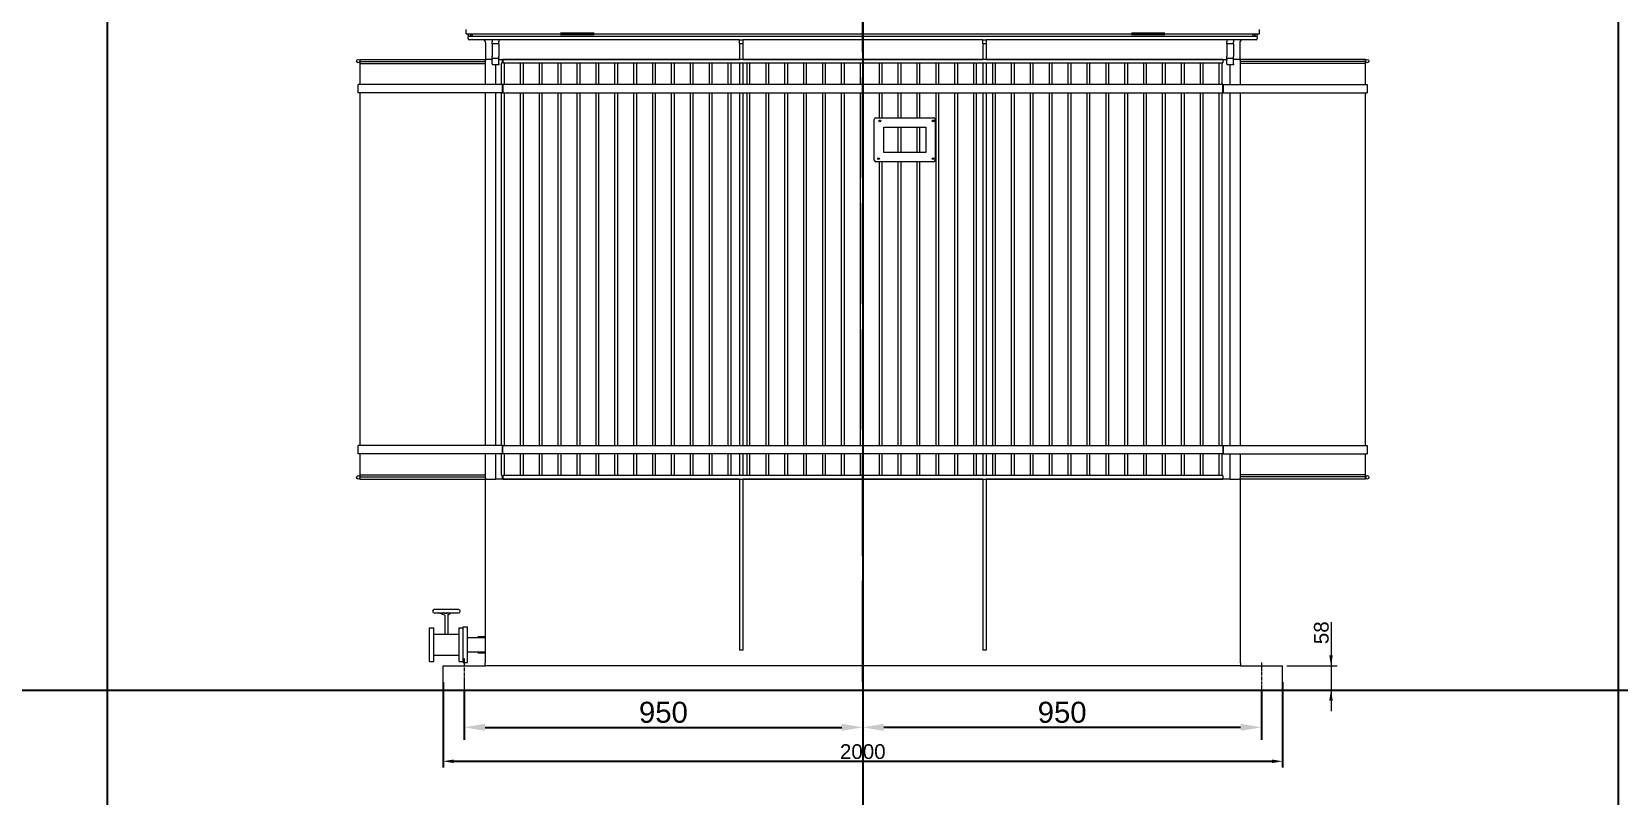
# Model space of a CAD drawing. Header units: millimetres. Extents: x 51507 to 66627, y -17810 to -7118.
# Drawn here: x 55287 to 59067, y -11053 to -9233 of the extents above; entities that cross this region are included whole.
import ezdxf

# ---------------------------------------------------------------- set-up
doc = ezdxf.new("R2010")
doc.units = ezdxf.units.MM
doc.header["$LTSCALE"] = 10
doc.linetypes.add('ACAD_ISO04W100', pattern=[30, 24, -3, 0, -3])
doc.linetypes.add('CENTER2', pattern=[1.125, 0.75, -0.125, 0.125, -0.125])
doc.layers.get('0').update_dxf_attribs({"color": 1, "linetype": 'ACAD_ISO04W100', "lineweight": 25})
doc.layers.get('Defpoints').update_dxf_attribs({"lineweight": 25})
for name, color, linetype, lineweight in [('2', 3, 'Continuous', 25), ('中心线', 1, 'CENTER2', 18), ('尺寸线层', 3, 'Continuous', 18), ('粗实线', 4, 'Continuous', 18), ('细实线', 3, 'Continuous', 35)]:
    doc.layers.add(name, color=color, linetype=linetype, lineweight=lineweight)
doc.styles.get("Standard").update_dxf_attribs({"font": ''})
doc.styles.get('Standard').set_extended_font_data('arial')
doc.dimstyles.new('1-10', dxfattribs={"dimscale": 10, "dimtxt": 3.5, "dimasz": 2.5, "dimexe": 1.5, "dimexo": 1, "dimgap": 0.5, "dimtad": 1, "dimtxsty": 'Standard', "dimcen": 2.5, "dimdle": 5, "dimclrd": 3, "dimclre": 3, "dimclrt": 3, "dimadec": 0, "dimazin": 0, "dimtfac": 1, "dimtmove": 0, "dimatfit": 2, "dimfxl": 0, "dimtolj": 1, "dimarcsym": 0})
doc.dimstyles.new('2', dxfattribs={"dimscale": 20, "dimtxt": 2.5, "dimasz": 2.5, "dimexe": 1.5, "dimexo": 0, "dimgap": 0.5, "dimtad": 1, "dimtoh": 1, "dimtxsty": 'Standard', "dimcen": -2.5, "dimdle": 5, "dimclrd": 3, "dimclre": 3, "dimclrt": 3, "dimazin": 2, "dimtfac": 1, "dimtmove": 0, "dimatfit": 2, "dimfxl": 0, "dimtolj": 1, "dimarcsym": 0})

# ---------------------------------------------------------------- blocks, each defined once
blk = doc.blocks.new('*X55')
at = {"layer": '2'}
for points in [[(56367.4, -10882.5), (56367.4, -10899.2), (56317.4, -10890.9)], [(57217.4, -10882.5), (57217.4, -10899.2), (57267.4, -10890.9)]]:
    blk.add_hatch(color=3, dxfattribs=at).paths.add_polyline_path(points, flags=0)
at = {"layer": '2', "color": 3, "lineweight": -2}
for p, q in [((56317.4, -10802.1), (56317.4, -10920.9)), ((57267.4, -10782.1), (57267.4, -10920.9)), ((56367.4, -10890.9), (57217.4, -10890.9))]:
    blk.add_line(p, q, dxfattribs=at)
at = {"layer": '2', "color": 3, "insert": (56792.4, -10855.3), "char_height": 50, "width": 220.503, "attachment_point": 5}
blk.add_mtext('950', dxfattribs=at)
blk = doc.blocks.new('*X56')
at = {"layer": '2'}
for points in [[(57317.4, -10882.5), (57317.4, -10899.2), (57267.4, -10890.9)], [(58167.4, -10882.5), (58167.4, -10899.2), (58217.4, -10890.9)]]:
    blk.add_hatch(color=3, dxfattribs=at).paths.add_polyline_path(points, flags=0)
at = {"layer": '2', "color": 3, "lineweight": -2}
for p, q in [((57267.4, -10782.1), (57267.4, -10920.9)), ((58217.4, -10802.1), (58217.4, -10920.9)), ((58167.4, -10890.9), (57317.4, -10890.9))]:
    blk.add_line(p, q, dxfattribs=at)
at = {"layer": '2', "color": 3, "insert": (57742.4, -10855.3), "char_height": 50, "width": 220.503, "attachment_point": 5}
blk.add_mtext('950', dxfattribs=at)
blk = doc.blocks.new('*X57')
at = {"layer": '2'}
for points in [[(56292.4, -10967.6), (56292.4, -10976), (56267.4, -10971.8)], [(58242.4, -10967.6), (58242.4, -10976), (58267.4, -10971.8)]]:
    blk.add_hatch(color=3, dxfattribs=at).paths.add_polyline_path(points, flags=0)
at = {"layer": '2', "color": 3, "lineweight": -2}
for p, q in [((56267.4, -10783.1), (56267.4, -10986.8)), ((58267.4, -10783.1), (58267.4, -10986.8)), ((56292.4, -10971.8), (58242.4, -10971.8))]:
    blk.add_line(p, q, dxfattribs=at)
at = {"layer": '2', "color": 3, "insert": (57267.4, -10948.9), "char_height": 35, "width": 209.947, "attachment_point": 5}
blk.add_mtext('2000', dxfattribs=at)
blk = doc.blocks.new('*X62')
at = {"layer": '尺寸线层', "linetype": 'Continuous'}
for points in [[(58383, -10744.1), (58387.2, -10719.1), (58378.8, -10719.1)], [(58383, -10802.1), (58387.2, -10827.1), (58378.8, -10827.1)]]:
    blk.add_hatch(color=3, dxfattribs=at).paths.add_polyline_path(points, flags=0)
at = {"layer": '尺寸线层', "color": 3, "linetype": 'Continuous'}
for p, q in [((58383, -10640.4), (58383, -10852.1)), ((58277.4, -10744.1), (58398, -10744.1)), ((58277.4, -10802.1), (58398, -10802.1))]:
    blk.add_line(p, q, dxfattribs=at)
at = {"layer": '尺寸线层', "color": 3, "insert": (58360.1, -10665.5), "char_height": 35, "width": 100.358, "attachment_point": 5, "rotation": 90}
blk.add_mtext('58', dxfattribs=at)

msp = doc.modelspace()

# ---------------------------------------------------------------- linework, layer by layer
msp.add_line((57267.409, -10782.112), (57267.409, -8326.656))
at = {"layer": 'Defpoints'}
for p, q in [((55467.409, -7118.116), (55467.409, -17810.116)), ((57267.409, -7118.116), (57267.409, -17810.116)), ((59067.409, -7118.116), (59067.409, -17810.116)), ((51507.409, -10802.112), (66627.409, -10802.112))]:
    msp.add_line(p, q, dxfattribs=at)
at = {"layer": '中心线'}
for p, q in [((56317.409, -10727.193), (56317.409, -10802.112)), ((58217.409, -10736.612), (58217.409, -10802.112))]:
    msp.add_line(p, q, dxfattribs=at)
at = {"layer": '粗实线'}
for p, q in [((56322.409, -9238.112), (56322.409, -9228.112)), ((56322.409, -9238.112), (58212.409, -9238.112)), ((56327.409, -9249.442), (56327.409, -9244.112)), ((58207.409, -9244.112), (56327.409, -9244.112)), ((56973.409, -9252.112), (56330.079, -9252.112)), ((56337.409, -9241.112), (56337.409, -9238.112)), ((56337.409, -9244.112), (56337.409, -9241.112)), ((56369.409, -9299.112), (56369.409, -9260.112)), ((56384.409, -9252.112), (56384.409, -9257.112)), ((56384.409, -9262.112), (56384.409, -9257.112)), ((56400.409, -9252.112), (56400.409, -9257.112)), ((56400.409, -9262.112), (56400.409, -9257.112)), ((56973.409, -9252.112), (56981.409, -9252.112)), ((56973.409, -9262.112), (56973.409, -9252.112)), ((56981.409, -9252.112), (56981.409, -9262.112)), ((57553.409, -9252.112), (56981.409, -9252.112)), ((57553.409, -9252.112), (57561.409, -9252.112)), ((57553.409, -9262.112), (57553.409, -9252.112)), ((57561.409, -9252.112), (57561.409, -9262.112)), ((58204.739, -9252.112), (57561.409, -9252.112)), ((58134.409, -9252.112), (58134.409, -9257.112)), ((58134.409, -9262.112), (58134.409, -9257.112)), ((58150.409, -9252.112), (58150.409, -9257.112)), ((58150.409, -9262.112), (58150.409, -9257.112)), ((58165.409, -9260.112), (58165.409, -9299.112)), ((58197.409, -9241.112), (58197.409, -9238.112)), ((58197.409, -9244.112), (58197.409, -9241.112)), ((58207.409, -9244.112), (58207.409, -9249.442)), ((58212.409, -9238.112), (58212.409, -9228.112)), ((56400.409, -9262.112), (56384.409, -9262.112)), ((56384.409, -9262.112), (56384.409, -9292.112)), ((56384.409, -9297.112), (56384.409, -9292.112)), ((56400.409, -9297.112), (56384.409, -9297.112)), ((56384.409, -9299.681), (56384.409, -9297.112)), ((56400.409, -9262.112), (56400.409, -9292.112)), ((56400.409, -9297.112), (56400.409, -9292.112)), ((56400.409, -9297.112), (56400.409, -9299.681)), ((56981.409, -9262.112), (56973.409, -9262.112)), ((56973.409, -9262.112), (56973.409, -9299.112)), ((56981.409, -9262.112), (56981.409, -9299.112)), ((57561.409, -9262.112), (57553.409, -9262.112)), ((57553.409, -9262.112), (57553.409, -9299.112)), ((57561.409, -9262.112), (57561.409, -9299.112)), ((58150.409, -9262.112), (58134.409, -9262.112)), ((58134.409, -9262.112), (58134.409, -9292.112)), ((58134.409, -9297.112), (58134.409, -9292.112)), ((58150.409, -9297.112), (58134.409, -9297.112)), ((58134.409, -9299.681), (58134.409, -9297.112)), ((58150.409, -9262.112), (58150.409, -9292.112)), ((58150.409, -9297.112), (58150.409, -9292.112)), ((58150.409, -9297.112), (58150.409, -9299.681)), ((56069.409, -9299.112), (56368.209, -9299.112)), ((56069.409, -9299.112), (56069.409, -9304.112)), ((56069.409, -9304.112), (56368.209, -9304.112)), ((56069.409, -9304.112), (56069.409, -9309.057)), ((56069.409, -9309.057), (56368.209, -9309.057)), ((56069.409, -9309.057), (56069.409, -9359.112)), ((56368.209, -9359.112), (56368.209, -9299.112)), ((56368.209, -9299.112), (56370.609, -9299.112)), ((56384.409, -9299.112), (56370.609, -9299.112)), ((56384.409, -9309.809), (56384.409, -9299.681)), ((56384.409, -9309.809), (56384.409, -9312.112)), ((56400.409, -9312.112), (56384.409, -9312.112)), ((56393.209, -9359.112), (56393.209, -9312.112)), ((56400.409, -9299.112), (56408.709, -9299.112)), ((56400.409, -9309.809), (56400.409, -9299.681)), ((56400.409, -9309.809), (56400.409, -9312.112)), ((56406.909, -9309.057), (56408.709, -9304.112)), ((56406.909, -9359.112), (56406.909, -9309.057)), ((56408.709, -9304.112), (56408.709, -9299.112)), ((56408.709, -9299.112), (56411.109, -9299.112)), ((58124.909, -9299.112), (56409.909, -9299.112)), ((56409.909, -9299.112), (56409.909, -9307.112)), ((56409.909, -9307.112), (58124.909, -9307.112)), ((56411.109, -9299.112), (56453.709, -9299.112)), ((56412.201, -9307.112), (56412.909, -9309.057)), ((56412.909, -9309.057), (56412.909, -9359.112)), ((56451.909, -9309.057), (56452.617, -9307.112)), ((56451.909, -9359.112), (56451.909, -9309.057)), ((56453.709, -9299.112), (56456.109, -9299.112)), ((56456.109, -9299.112), (56498.709, -9299.112)), ((56457.201, -9307.112), (56457.909, -9309.057)), ((56457.909, -9309.057), (56457.909, -9359.112)), ((56496.909, -9309.057), (56497.617, -9307.112)), ((56496.909, -9359.112), (56496.909, -9309.057)), ((56498.709, -9299.112), (56501.109, -9299.112)), ((56501.109, -9299.112), (56543.709, -9299.112)), ((56502.201, -9307.112), (56502.909, -9309.057)), ((56502.909, -9309.057), (56502.909, -9359.112)), ((56541.909, -9309.057), (56542.617, -9307.112)), ((56541.909, -9359.112), (56541.909, -9309.057)), ((56543.709, -9299.112), (56546.109, -9299.112)), ((56546.109, -9299.112), (56588.709, -9299.112)), ((56547.201, -9307.112), (56547.909, -9309.057)), ((56547.909, -9309.057), (56547.909, -9359.112)), ((56586.909, -9309.057), (56587.617, -9307.112)), ((56586.909, -9359.112), (56586.909, -9309.057)), ((56588.709, -9299.112), (56591.109, -9299.112)), ((56591.109, -9299.112), (56633.709, -9299.112)), ((56592.201, -9307.112), (56592.909, -9309.057)), ((56592.909, -9309.057), (56592.909, -9359.112)), ((56631.909, -9309.057), (56632.617, -9307.112)), ((56631.909, -9359.112), (56631.909, -9309.057)), ((56633.709, -9299.112), (56636.109, -9299.112)), ((56636.109, -9299.112), (56678.709, -9299.112)), ((56637.201, -9307.112), (56637.909, -9309.057)), ((56637.909, -9309.057), (56637.909, -9359.112)), ((56676.909, -9309.057), (56677.617, -9307.112)), ((56676.909, -9359.112), (56676.909, -9309.057)), ((56678.709, -9299.112), (56681.109, -9299.112)), ((56681.109, -9299.112), (56723.709, -9299.112)), ((56682.201, -9307.112), (56682.909, -9309.057)), ((56682.909, -9309.057), (56682.909, -9359.112)), ((56721.909, -9309.057), (56722.617, -9307.112)), ((56721.909, -9359.112), (56721.909, -9309.057)), ((56723.709, -9299.112), (56726.109, -9299.112)), ((56726.109, -9299.112), (56768.709, -9299.112)), ((56727.201, -9307.112), (56727.909, -9309.057)), ((56727.909, -9309.057), (56727.909, -9359.112)), ((56766.909, -9309.057), (56767.617, -9307.112)), ((56766.909, -9359.112), (56766.909, -9309.057)), ((56768.709, -9299.112), (56771.109, -9299.112)), ((56771.109, -9299.112), (56813.709, -9299.112)), ((56772.201, -9307.112), (56772.909, -9309.057)), ((56772.909, -9309.057), (56772.909, -9359.112)), ((56811.909, -9309.057), (56812.617, -9307.112)), ((56811.909, -9359.112), (56811.909, -9309.057)), ((56813.709, -9299.112), (56816.109, -9299.112)), ((56816.109, -9299.112), (56858.709, -9299.112)), ((56817.201, -9307.112), (56817.909, -9309.057)), ((56817.909, -9309.057), (56817.909, -9359.112)), ((56856.909, -9309.057), (56857.617, -9307.112)), ((56856.909, -9359.112), (56856.909, -9309.057)), ((56858.709, -9299.112), (56861.109, -9299.112)), ((56861.109, -9299.112), (56903.709, -9299.112)), ((56862.201, -9307.112), (56862.909, -9309.057)), ((56862.909, -9309.057), (56862.909, -9359.112)), ((56901.909, -9309.057), (56902.617, -9307.112)), ((56901.909, -9359.112), (56901.909, -9309.057)), ((56903.709, -9299.112), (56906.109, -9299.112)), ((56906.109, -9299.112), (56948.709, -9299.112)), ((56907.201, -9307.112), (56907.909, -9309.057)), ((56907.909, -9309.057), (56907.909, -9359.112)), ((56946.909, -9309.057), (56947.617, -9307.112)), ((56946.909, -9359.112), (56946.909, -9309.057)), ((56948.709, -9299.112), (56951.109, -9299.112)), ((56951.109, -9299.112), (56973.409, -9299.112)), ((56952.201, -9307.112), (56952.909, -9309.057)), ((56952.909, -9309.057), (56952.909, -9359.112)), ((56973.409, -9307.112), (56973.409, -9359.112)), ((56981.409, -9299.112), (56993.709, -9299.112)), ((56981.409, -9307.112), (56981.409, -9359.112)), ((56991.909, -9309.057), (56992.617, -9307.112)), ((56991.909, -9359.112), (56991.909, -9309.057)), ((56993.709, -9299.112), (56996.109, -9299.112)), ((56996.109, -9299.112), (57038.709, -9299.112)), ((56997.201, -9307.112), (56997.909, -9309.057)), ((56997.909, -9309.057), (56997.909, -9359.112)), ((57036.909, -9309.057), (57037.617, -9307.112)), ((57036.909, -9359.112), (57036.909, -9309.057)), ((57038.709, -9299.112), (57041.109, -9299.112)), ((57041.109, -9299.112), (57083.709, -9299.112)), ((57042.201, -9307.112), (57042.909, -9309.057)), ((57042.909, -9309.057), (57042.909, -9359.112)), ((57081.909, -9309.057), (57082.617, -9307.112)), ((57081.909, -9359.112), (57081.909, -9309.057)), ((57083.709, -9299.112), (57086.109, -9299.112)), ((57086.109, -9299.112), (57128.709, -9299.112)), ((57087.201, -9307.112), (57087.909, -9309.057)), ((57087.909, -9309.057), (57087.909, -9359.112)), ((57126.909, -9309.057), (57127.617, -9307.112)), ((57126.909, -9359.112), (57126.909, -9309.057)), ((57128.709, -9299.112), (57131.109, -9299.112)), ((57131.109, -9299.112), (57173.709, -9299.112)), ((57132.201, -9307.112), (57132.909, -9309.057)), ((57132.909, -9309.057), (57132.909, -9359.112)), ((57171.909, -9309.057), (57172.617, -9307.112)), ((57171.909, -9359.112), (57171.909, -9309.057)), ((57173.709, -9299.112), (57176.109, -9299.112)), ((57176.109, -9299.112), (57218.709, -9299.112)), ((57177.201, -9307.112), (57177.909, -9309.057)), ((57177.909, -9309.057), (57177.909, -9359.112)), ((57216.909, -9309.057), (57217.617, -9307.112)), ((57216.909, -9359.112), (57216.909, -9309.057)), ((57218.709, -9299.112), (57221.109, -9299.112)), ((57221.109, -9299.112), (57263.709, -9299.112)), ((57222.201, -9307.112), (57222.909, -9309.057)), ((57222.909, -9309.057), (57222.909, -9359.112)), ((57261.909, -9309.057), (57262.617, -9307.112)), ((57261.909, -9359.112), (57261.909, -9309.057)), ((57263.709, -9299.112), (57266.109, -9299.112)), ((57266.109, -9299.112), (57308.709, -9299.112)), ((57267.201, -9307.112), (57267.909, -9309.057)), ((57267.909, -9309.057), (57267.909, -9359.112)), ((57306.909, -9309.057), (57307.617, -9307.112)), ((57306.909, -9359.112), (57306.909, -9309.057)), ((57308.709, -9299.112), (57311.109, -9299.112)), ((57311.109, -9299.112), (57353.709, -9299.112)), ((57312.201, -9307.112), (57312.909, -9309.057)), ((57312.909, -9309.057), (57312.909, -9359.112)), ((57351.909, -9309.057), (57352.617, -9307.112)), ((57351.909, -9359.112), (57351.909, -9309.057)), ((57353.709, -9299.112), (57356.109, -9299.112)), ((57356.109, -9299.112), (57398.709, -9299.112)), ((57357.201, -9307.112), (57357.909, -9309.057)), ((57357.909, -9309.057), (57357.909, -9359.112)), ((57396.909, -9309.057), (57397.617, -9307.112)), ((57396.909, -9359.112), (57396.909, -9309.057)), ((57398.709, -9299.112), (57401.109, -9299.112)), ((57401.109, -9299.112), (57443.709, -9299.112)), ((57402.201, -9307.112), (57402.909, -9309.057)), ((57402.909, -9309.057), (57402.909, -9359.112)), ((57441.909, -9309.057), (57442.617, -9307.112)), ((57441.909, -9359.112), (57441.909, -9309.057)), ((57443.709, -9299.112), (57446.109, -9299.112)), ((57446.109, -9299.112), (57488.709, -9299.112)), ((57447.201, -9307.112), (57447.909, -9309.057)), ((57447.909, -9309.057), (57447.909, -9359.112)), ((57486.909, -9309.057), (57487.617, -9307.112)), ((57486.909, -9359.112), (57486.909, -9309.057)), ((57488.709, -9299.112), (57491.109, -9299.112)), ((57491.109, -9299.112), (57533.709, -9299.112)), ((57492.201, -9307.112), (57492.909, -9309.057)), ((57492.909, -9309.057), (57492.909, -9359.112)), ((57531.909, -9309.057), (57532.617, -9307.112)), ((57531.909, -9359.112), (57531.909, -9309.057)), ((57533.709, -9299.112), (57536.109, -9299.112)), ((57536.109, -9299.112), (57553.409, -9299.112)), ((57537.201, -9307.112), (57537.909, -9309.057)), ((57537.909, -9309.057), (57537.909, -9359.112)), ((57553.409, -9307.112), (57553.409, -9359.112)), ((57561.409, -9299.112), (57578.709, -9299.112)), ((57561.409, -9307.112), (57561.409, -9359.112)), ((57576.909, -9309.057), (57577.617, -9307.112)), ((57576.909, -9359.112), (57576.909, -9309.057)), ((57578.709, -9299.112), (57581.109, -9299.112)), ((57581.109, -9299.112), (57623.709, -9299.112)), ((57582.201, -9307.112), (57582.909, -9309.057)), ((57582.909, -9309.057), (57582.909, -9359.112)), ((57621.909, -9309.057), (57622.617, -9307.112)), ((57621.909, -9359.112), (57621.909, -9309.057)), ((57623.709, -9299.112), (57626.109, -9299.112)), ((57626.109, -9299.112), (57668.709, -9299.112)), ((57627.201, -9307.112), (57627.909, -9309.057)), ((57627.909, -9309.057), (57627.909, -9359.112)), ((57666.909, -9309.057), (57667.617, -9307.112)), ((57666.909, -9359.112), (57666.909, -9309.057)), ((57668.709, -9299.112), (57671.109, -9299.112)), ((57671.109, -9299.112), (57713.709, -9299.112)), ((57672.201, -9307.112), (57672.909, -9309.057)), ((57672.909, -9309.057), (57672.909, -9359.112)), ((57711.909, -9309.057), (57712.617, -9307.112)), ((57711.909, -9359.112), (57711.909, -9309.057)), ((57713.709, -9299.112), (57716.109, -9299.112)), ((57716.109, -9299.112), (57758.709, -9299.112)), ((57717.201, -9307.112), (57717.909, -9309.057)), ((57717.909, -9309.057), (57717.909, -9359.112)), ((57756.909, -9309.057), (57757.617, -9307.112)), ((57756.909, -9359.112), (57756.909, -9309.057)), ((57758.709, -9299.112), (57761.109, -9299.112)), ((57761.109, -9299.112), (57803.709, -9299.112)), ((57762.201, -9307.112), (57762.909, -9309.057)), ((57762.909, -9309.057), (57762.909, -9359.112)), ((57801.909, -9309.057), (57802.617, -9307.112)), ((57801.909, -9359.112), (57801.909, -9309.057)), ((57803.709, -9299.112), (57806.109, -9299.112)), ((57806.109, -9299.112), (57848.709, -9299.112)), ((57807.201, -9307.112), (57807.909, -9309.057)), ((57807.909, -9309.057), (57807.909, -9359.112)), ((57846.909, -9309.057), (57847.617, -9307.112)), ((57846.909, -9359.112), (57846.909, -9309.057)), ((57848.709, -9299.112), (57851.109, -9299.112)), ((57851.109, -9299.112), (57893.709, -9299.112)), ((57852.201, -9307.112), (57852.909, -9309.057)), ((57852.909, -9309.057), (57852.909, -9359.112)), ((57891.909, -9309.057), (57892.617, -9307.112)), ((57891.909, -9359.112), (57891.909, -9309.057)), ((57893.709, -9299.112), (57896.109, -9299.112)), ((57896.109, -9299.112), (57938.709, -9299.112)), ((57897.201, -9307.112), (57897.909, -9309.057)), ((57897.909, -9309.057), (57897.909, -9359.112)), ((57936.909, -9309.057), (57937.617, -9307.112)), ((57936.909, -9359.112), (57936.909, -9309.057)), ((57938.709, -9299.112), (57941.109, -9299.112)), ((57941.109, -9299.112), (57983.709, -9299.112)), ((57942.201, -9307.112), (57942.909, -9309.057)), ((57942.909, -9309.057), (57942.909, -9359.112)), ((57981.909, -9309.057), (57982.617, -9307.112)), ((57981.909, -9359.112), (57981.909, -9309.057)), ((57983.709, -9299.112), (57986.109, -9299.112)), ((57986.109, -9299.112), (58028.709, -9299.112)), ((57987.201, -9307.112), (57987.909, -9309.057)), ((57987.909, -9309.057), (57987.909, -9359.112)), ((58026.909, -9309.057), (58027.617, -9307.112)), ((58026.909, -9359.112), (58026.909, -9309.057)), ((58028.709, -9299.112), (58031.109, -9299.112)), ((58031.109, -9299.112), (58073.709, -9299.112)), ((58032.201, -9307.112), (58032.909, -9309.057)), ((58032.909, -9309.057), (58032.909, -9359.112)), ((58071.909, -9309.057), (58072.617, -9307.112)), ((58071.909, -9359.112), (58071.909, -9309.057)), ((58073.709, -9299.112), (58076.109, -9299.112)), ((58076.109, -9299.112), (58118.709, -9299.112)), ((58077.201, -9307.112), (58077.909, -9309.057)), ((58077.909, -9309.057), (58077.909, -9359.112)), ((58116.909, -9309.057), (58117.617, -9307.112)), ((58116.909, -9359.112), (58116.909, -9309.057)), ((58118.709, -9299.112), (58121.109, -9299.112)), ((58121.109, -9299.112), (58134.409, -9299.112)), ((58122.201, -9307.112), (58122.909, -9309.057)), ((58122.909, -9309.057), (58122.909, -9359.112)), ((58124.909, -9299.112), (58124.909, -9307.112)), ((58134.409, -9309.809), (58134.409, -9299.681)), ((58134.409, -9309.809), (58134.409, -9312.112)), ((58150.409, -9312.112), (58134.409, -9312.112)), ((58141.609, -9312.112), (58141.609, -9359.112)), ((58164.209, -9299.112), (58150.409, -9299.112)), ((58150.409, -9309.809), (58150.409, -9299.681)), ((58150.409, -9309.809), (58150.409, -9312.112)), ((58164.209, -9299.112), (58166.609, -9299.112)), ((58465.409, -9299.112), (58166.609, -9299.112)), ((58166.609, -9299.112), (58166.609, -9359.112)), ((58465.409, -9304.112), (58166.609, -9304.112)), ((58465.409, -9309.057), (58166.609, -9309.057)), ((58465.409, -9304.112), (58465.409, -9299.112)), ((58465.409, -9309.057), (58465.409, -9304.112)), ((58465.409, -9359.112), (58465.409, -9309.057)), ((56065.356, -9379.112), (56065.356, -9359.112)), ((56408.856, -9359.112), (56065.356, -9359.112)), ((56408.856, -9379.112), (56408.856, -9359.112)), ((56408.856, -9359.112), (56409.909, -9359.112)), ((56409.909, -9359.112), (56409.909, -9379.112)), ((58124.909, -9359.112), (56409.909, -9359.112)), ((58124.909, -9359.112), (58125.962, -9359.112)), ((58124.909, -9379.112), (58124.909, -9359.112)), ((58125.962, -9359.112), (58125.962, -9379.112)), ((58125.962, -9359.112), (58469.462, -9359.112)), ((58469.462, -9359.112), (58469.462, -9379.112)), ((56408.856, -9379.112), (56065.356, -9379.112)), ((56069.409, -9379.112), (56069.409, -10219.112)), ((56368.209, -10219.112), (56368.209, -9379.112)), ((56393.209, -10219.112), (56393.209, -9379.112)), ((56406.909, -10219.112), (56406.909, -9379.112)), ((56409.909, -9379.112), (56408.856, -9379.112)), ((56409.909, -9379.112), (58124.909, -9379.112)), ((56412.909, -9379.112), (56412.909, -10219.112)), ((56451.909, -10219.112), (56451.909, -9379.112)), ((56457.909, -9379.112), (56457.909, -10219.112)), ((56496.909, -10219.112), (56496.909, -9379.112)), ((56502.909, -9379.112), (56502.909, -10219.112)), ((56541.909, -10219.112), (56541.909, -9379.112)), ((56547.909, -9379.112), (56547.909, -10219.112)), ((56586.909, -10219.112), (56586.909, -9379.112)), ((56592.909, -9379.112), (56592.909, -10219.112)), ((56631.909, -10219.112), (56631.909, -9379.112)), ((56637.909, -9379.112), (56637.909, -10219.112)), ((56676.909, -10219.112), (56676.909, -9379.112)), ((56682.909, -9379.112), (56682.909, -10219.112)), ((56721.909, -10219.112), (56721.909, -9379.112)), ((56727.909, -9379.112), (56727.909, -10219.112)), ((56766.909, -10219.112), (56766.909, -9379.112)), ((56772.909, -9379.112), (56772.909, -10219.112)), ((56811.909, -10219.112), (56811.909, -9379.112)), ((56817.909, -9379.112), (56817.909, -10219.112)), ((56856.909, -10219.112), (56856.909, -9379.112)), ((56862.909, -9379.112), (56862.909, -10219.112)), ((56901.909, -10219.112), (56901.909, -9379.112)), ((56907.909, -9379.112), (56907.909, -10219.112)), ((56946.909, -10219.112), (56946.909, -9379.112)), ((56952.909, -9379.112), (56952.909, -10219.112)), ((56973.409, -9379.112), (56973.409, -10219.112)), ((56981.409, -9379.112), (56981.409, -10219.112)), ((56991.909, -10219.112), (56991.909, -9379.112)), ((56997.909, -9379.112), (56997.909, -10219.112)), ((57036.909, -10219.112), (57036.909, -9379.112)), ((57042.909, -9379.112), (57042.909, -10219.112)), ((57081.909, -10219.112), (57081.909, -9379.112)), ((57087.909, -9379.112), (57087.909, -10219.112)), ((57126.909, -10219.112), (57126.909, -9379.112)), ((57132.909, -9379.112), (57132.909, -10219.112)), ((57171.909, -10219.112), (57171.909, -9379.112)), ((57177.909, -9379.112), (57177.909, -10219.112)), ((57216.909, -10219.112), (57216.909, -9379.112)), ((57222.909, -9379.112), (57222.909, -10219.112)), ((57261.909, -10219.112), (57261.909, -9379.112)), ((57267.909, -9379.112), (57267.909, -10219.112)), ((57306.909, -9438.112), (57306.909, -9379.112)), ((57312.909, -9379.112), (57312.909, -9438.112)), ((57351.909, -9438.112), (57351.909, -9379.112)), ((57357.909, -9379.112), (57357.909, -9438.112)), ((57396.909, -9438.112), (57396.909, -9379.112)), ((57402.909, -9379.112), (57402.909, -9438.112)), ((57441.909, -10219.112), (57441.909, -9379.112)), ((57447.909, -9379.112), (57447.909, -10219.112)), ((57486.909, -10219.112), (57486.909, -9379.112)), ((57492.909, -9379.112), (57492.909, -10219.112)), ((57531.909, -10219.112), (57531.909, -9379.112)), ((57537.909, -9379.112), (57537.909, -10219.112)), ((57553.409, -9379.112), (57553.409, -10219.112)), ((57561.409, -9379.112), (57561.409, -10219.112)), ((57576.909, -10219.112), (57576.909, -9379.112)), ((57582.909, -9379.112), (57582.909, -10219.112)), ((57621.909, -10219.112), (57621.909, -9379.112)), ((57627.909, -9379.112), (57627.909, -10219.112)), ((57666.909, -10219.112), (57666.909, -9379.112)), ((57672.909, -9379.112), (57672.909, -10219.112)), ((57711.909, -10219.112), (57711.909, -9379.112)), ((57717.909, -9379.112), (57717.909, -10219.112)), ((57756.909, -10219.112), (57756.909, -9379.112)), ((57762.909, -9379.112), (57762.909, -10219.112)), ((57801.909, -10219.112), (57801.909, -9379.112)), ((57807.909, -9379.112), (57807.909, -10219.112)), ((57846.909, -10219.112), (57846.909, -9379.112)), ((57852.909, -9379.112), (57852.909, -10219.112)), ((57891.909, -10219.112), (57891.909, -9379.112)), ((57897.909, -9379.112), (57897.909, -10219.112)), ((57936.909, -10219.112), (57936.909, -9379.112)), ((57942.909, -9379.112), (57942.909, -10219.112)), ((57981.909, -10219.112), (57981.909, -9379.112)), ((57987.909, -9379.112), (57987.909, -10219.112)), ((58026.909, -10219.112), (58026.909, -9379.112)), ((58032.909, -9379.112), (58032.909, -10219.112)), ((58071.909, -10219.112), (58071.909, -9379.112)), ((58077.909, -9379.112), (58077.909, -10219.112)), ((58116.909, -10219.112), (58116.909, -9379.112)), ((58122.909, -9379.112), (58122.909, -10219.112)), ((58125.962, -9379.112), (58124.909, -9379.112)), ((58125.962, -9379.112), (58469.462, -9379.112)), ((58141.609, -9379.112), (58141.609, -10219.112)), ((58166.609, -9379.112), (58166.609, -10219.112)), ((58465.409, -10219.112), (58465.409, -9379.112)), ((57294.909, -9539.112), (57294.909, -9442.112)), ((57298.909, -9438.112), (57435.909, -9438.112)), ((57306.909, -9447.166), (57306.909, -9444.057)), ((57439.909, -9442.112), (57439.909, -9539.112)), ((57317.409, -9460.612), (57417.409, -9460.612)), ((57317.409, -9520.612), (57317.409, -9460.612)), ((57351.909, -9520.612), (57351.909, -9460.612)), ((57357.909, -9460.612), (57357.909, -9520.612)), ((57396.909, -9520.612), (57396.909, -9460.612)), ((57402.909, -9460.612), (57402.909, -9520.612)), ((57417.409, -9460.612), (57417.409, -9520.612)), ((57417.409, -9520.612), (57317.409, -9520.612)), ((57435.909, -9543.112), (57298.909, -9543.112)), ((57306.909, -10219.112), (57306.909, -9543.112)), ((57312.909, -9543.112), (57312.909, -10219.112)), ((57351.909, -10219.112), (57351.909, -9543.112)), ((57357.909, -9543.112), (57357.909, -10219.112)), ((57396.909, -10219.112), (57396.909, -9543.112)), ((57402.909, -9543.112), (57402.909, -10219.112)), ((56065.356, -10239.112), (56065.356, -10219.112)), ((56408.856, -10219.112), (56065.356, -10219.112)), ((56408.856, -10239.112), (56065.356, -10239.112)), ((56069.409, -10239.112), (56069.409, -10289.166)), ((56368.209, -10299.112), (56368.209, -10239.112)), ((56393.209, -10299.112), (56393.209, -10239.112)), ((56406.909, -10289.166), (56406.909, -10239.112)), ((56408.856, -10239.112), (56408.856, -10219.112)), ((56408.856, -10219.112), (56409.909, -10219.112)), ((56409.909, -10239.112), (56408.856, -10239.112)), ((56409.909, -10239.112), (56409.909, -10219.112)), ((56409.909, -10219.112), (58124.909, -10219.112)), ((58124.909, -10239.112), (56409.909, -10239.112)), ((56412.909, -10239.112), (56412.909, -10289.166)), ((56451.909, -10289.166), (56451.909, -10239.112)), ((56457.909, -10239.112), (56457.909, -10289.166)), ((56496.909, -10289.166), (56496.909, -10239.112)), ((56502.909, -10239.112), (56502.909, -10289.166)), ((56541.909, -10289.166), (56541.909, -10239.112)), ((56547.909, -10239.112), (56547.909, -10289.166)), ((56586.909, -10289.166), (56586.909, -10239.112)), ((56592.909, -10239.112), (56592.909, -10289.166)), ((56631.909, -10289.166), (56631.909, -10239.112)), ((56637.909, -10239.112), (56637.909, -10289.166)), ((56676.909, -10289.166), (56676.909, -10239.112)), ((56682.909, -10239.112), (56682.909, -10289.166)), ((56721.909, -10289.166), (56721.909, -10239.112)), ((56727.909, -10239.112), (56727.909, -10289.166)), ((56766.909, -10289.166), (56766.909, -10239.112)), ((56772.909, -10239.112), (56772.909, -10289.166)), ((56811.909, -10289.166), (56811.909, -10239.112)), ((56817.909, -10239.112), (56817.909, -10289.166)), ((56856.909, -10289.166), (56856.909, -10239.112)), ((56862.909, -10239.112), (56862.909, -10289.166)), ((56901.909, -10289.166), (56901.909, -10239.112)), ((56907.909, -10239.112), (56907.909, -10289.166)), ((56946.909, -10289.166), (56946.909, -10239.112)), ((56952.909, -10239.112), (56952.909, -10289.166)), ((56973.409, -10239.112), (56973.409, -10291.112)), ((56981.409, -10239.112), (56981.409, -10291.112)), ((56991.909, -10289.166), (56991.909, -10239.112)), ((56997.909, -10239.112), (56997.909, -10289.166)), ((57036.909, -10289.166), (57036.909, -10239.112)), ((57042.909, -10239.112), (57042.909, -10289.166)), ((57081.909, -10289.166), (57081.909, -10239.112)), ((57087.909, -10239.112), (57087.909, -10289.166)), ((57126.909, -10289.166), (57126.909, -10239.112)), ((57132.909, -10239.112), (57132.909, -10289.166)), ((57171.909, -10289.166), (57171.909, -10239.112)), ((57177.909, -10239.112), (57177.909, -10289.166)), ((57216.909, -10289.166), (57216.909, -10239.112)), ((57222.909, -10239.112), (57222.909, -10289.166)), ((57261.909, -10289.166), (57261.909, -10239.112)), ((57267.909, -10239.112), (57267.909, -10289.166)), ((57306.909, -10289.166), (57306.909, -10239.112)), ((57312.909, -10239.112), (57312.909, -10289.166)), ((57351.909, -10289.166), (57351.909, -10239.112)), ((57357.909, -10239.112), (57357.909, -10289.166)), ((57396.909, -10289.166), (57396.909, -10239.112)), ((57402.909, -10239.112), (57402.909, -10289.166)), ((57441.909, -10289.166), (57441.909, -10239.112)), ((57447.909, -10239.112), (57447.909, -10289.166)), ((57486.909, -10289.166), (57486.909, -10239.112)), ((57492.909, -10239.112), (57492.909, -10289.166)), ((57531.909, -10289.166), (57531.909, -10239.112)), ((57537.909, -10239.112), (57537.909, -10289.166)), ((57553.409, -10239.112), (57553.409, -10291.112)), ((57561.409, -10239.112), (57561.409, -10291.112)), ((57576.909, -10289.166), (57576.909, -10239.112)), ((57582.909, -10239.112), (57582.909, -10289.166)), ((57621.909, -10289.166), (57621.909, -10239.112)), ((57627.909, -10239.112), (57627.909, -10289.166)), ((57666.909, -10289.166), (57666.909, -10239.112)), ((57672.909, -10239.112), (57672.909, -10289.166)), ((57711.909, -10289.166), (57711.909, -10239.112)), ((57717.909, -10239.112), (57717.909, -10289.166)), ((57756.909, -10289.166), (57756.909, -10239.112)), ((57762.909, -10239.112), (57762.909, -10289.166)), ((57801.909, -10289.166), (57801.909, -10239.112)), ((57807.909, -10239.112), (57807.909, -10289.166)), ((57846.909, -10289.166), (57846.909, -10239.112)), ((57852.909, -10239.112), (57852.909, -10289.166)), ((57891.909, -10289.166), (57891.909, -10239.112)), ((57897.909, -10239.112), (57897.909, -10289.166)), ((57936.909, -10289.166), (57936.909, -10239.112)), ((57942.909, -10239.112), (57942.909, -10289.166)), ((57981.909, -10289.166), (57981.909, -10239.112)), ((57987.909, -10239.112), (57987.909, -10289.166)), ((58026.909, -10289.166), (58026.909, -10239.112)), ((58032.909, -10239.112), (58032.909, -10289.166)), ((58071.909, -10289.166), (58071.909, -10239.112)), ((58077.909, -10239.112), (58077.909, -10289.166)), ((58116.909, -10289.166), (58116.909, -10239.112)), ((58122.909, -10239.112), (58122.909, -10289.166)), ((58124.909, -10219.112), (58125.962, -10219.112)), ((58124.909, -10219.112), (58124.909, -10239.112)), ((58125.962, -10239.112), (58124.909, -10239.112)), ((58125.962, -10219.112), (58125.962, -10239.112)), ((58125.962, -10219.112), (58469.462, -10219.112)), ((58125.962, -10239.112), (58469.462, -10239.112)), ((58141.609, -10239.112), (58141.609, -10299.112)), ((58166.609, -10239.112), (58166.609, -10299.112)), ((58465.409, -10289.166), (58465.409, -10239.112)), ((58469.462, -10219.112), (58469.462, -10239.112)), ((56069.409, -10289.166), (56069.409, -10294.112)), ((56069.409, -10289.166), (56367.409, -10289.166)), ((56069.409, -10294.112), (56367.409, -10294.112)), ((56069.409, -10294.112), (56069.409, -10299.112)), ((56069.409, -10299.112), (56367.409, -10299.112)), ((56367.409, -10287.112), (56367.409, -10737.375)), ((56368.209, -10287.112), (56367.409, -10287.112)), ((56370.609, -10299.112), (56368.209, -10299.112)), ((56370.609, -10299.112), (56393.209, -10299.112)), ((56408.709, -10299.112), (56393.209, -10299.112)), ((56408.709, -10294.112), (56406.909, -10289.166)), ((56408.709, -10299.112), (56408.709, -10294.112)), ((56411.109, -10299.112), (56408.709, -10299.112)), ((58124.909, -10291.112), (56409.909, -10291.112)), ((56409.909, -10291.112), (56409.909, -10299.112)), ((56409.909, -10299.112), (58124.909, -10299.112)), ((56453.709, -10299.112), (56411.109, -10299.112)), ((56412.909, -10289.166), (56412.201, -10291.112)), ((56452.617, -10291.112), (56451.909, -10289.166)), ((56456.109, -10299.112), (56453.709, -10299.112)), ((56498.709, -10299.112), (56456.109, -10299.112)), ((56457.909, -10289.166), (56457.201, -10291.112)), ((56497.617, -10291.112), (56496.909, -10289.166)), ((56501.109, -10299.112), (56498.709, -10299.112)), ((56543.709, -10299.112), (56501.109, -10299.112)), ((56502.909, -10289.166), (56502.201, -10291.112)), ((56542.617, -10291.112), (56541.909, -10289.166)), ((56546.109, -10299.112), (56543.709, -10299.112)), ((56588.709, -10299.112), (56546.109, -10299.112)), ((56547.909, -10289.166), (56547.201, -10291.112)), ((56587.617, -10291.112), (56586.909, -10289.166)), ((56591.109, -10299.112), (56588.709, -10299.112)), ((56633.709, -10299.112), (56591.109, -10299.112)), ((56592.909, -10289.166), (56592.201, -10291.112)), ((56632.617, -10291.112), (56631.909, -10289.166)), ((56636.109, -10299.112), (56633.709, -10299.112)), ((56678.709, -10299.112), (56636.109, -10299.112)), ((56637.909, -10289.166), (56637.201, -10291.112)), ((56677.617, -10291.112), (56676.909, -10289.166)), ((56681.109, -10299.112), (56678.709, -10299.112)), ((56723.709, -10299.112), (56681.109, -10299.112)), ((56682.909, -10289.166), (56682.201, -10291.112)), ((56722.617, -10291.112), (56721.909, -10289.166)), ((56726.109, -10299.112), (56723.709, -10299.112)), ((56768.709, -10299.112), (56726.109, -10299.112)), ((56727.909, -10289.166), (56727.201, -10291.112)), ((56767.617, -10291.112), (56766.909, -10289.166)), ((56771.109, -10299.112), (56768.709, -10299.112)), ((56813.709, -10299.112), (56771.109, -10299.112)), ((56772.909, -10289.166), (56772.201, -10291.112)), ((56812.617, -10291.112), (56811.909, -10289.166)), ((56816.109, -10299.112), (56813.709, -10299.112)), ((56858.709, -10299.112), (56816.109, -10299.112)), ((56817.909, -10289.166), (56817.201, -10291.112)), ((56857.617, -10291.112), (56856.909, -10289.166)), ((56861.109, -10299.112), (56858.709, -10299.112)), ((56903.709, -10299.112), (56861.109, -10299.112)), ((56862.909, -10289.166), (56862.201, -10291.112)), ((56902.617, -10291.112), (56901.909, -10289.166)), ((56906.109, -10299.112), (56903.709, -10299.112)), ((56948.709, -10299.112), (56906.109, -10299.112)), ((56907.909, -10289.166), (56907.201, -10291.112)), ((56947.617, -10291.112), (56946.909, -10289.166)), ((56951.109, -10299.112), (56948.709, -10299.112)), ((56973.409, -10299.112), (56951.109, -10299.112)), ((56952.909, -10289.166), (56952.201, -10291.112)), ((56973.409, -10299.112), (56973.409, -10707.112)), ((56993.709, -10299.112), (56981.409, -10299.112)), ((56981.409, -10299.112), (56981.409, -10707.112)), ((56992.617, -10291.112), (56991.909, -10289.166)), ((56996.109, -10299.112), (56993.709, -10299.112)), ((57038.709, -10299.112), (56996.109, -10299.112)), ((56997.909, -10289.166), (56997.201, -10291.112)), ((57037.617, -10291.112), (57036.909, -10289.166)), ((57041.109, -10299.112), (57038.709, -10299.112)), ((57083.709, -10299.112), (57041.109, -10299.112)), ((57042.909, -10289.166), (57042.201, -10291.112)), ((57082.617, -10291.112), (57081.909, -10289.166)), ((57086.109, -10299.112), (57083.709, -10299.112)), ((57128.709, -10299.112), (57086.109, -10299.112)), ((57087.909, -10289.166), (57087.201, -10291.112)), ((57127.617, -10291.112), (57126.909, -10289.166)), ((57131.109, -10299.112), (57128.709, -10299.112)), ((57173.709, -10299.112), (57131.109, -10299.112)), ((57132.909, -10289.166), (57132.201, -10291.112)), ((57172.617, -10291.112), (57171.909, -10289.166)), ((57176.109, -10299.112), (57173.709, -10299.112)), ((57218.709, -10299.112), (57176.109, -10299.112)), ((57177.909, -10289.166), (57177.201, -10291.112)), ((57217.617, -10291.112), (57216.909, -10289.166)), ((57221.109, -10299.112), (57218.709, -10299.112)), ((57263.709, -10299.112), (57221.109, -10299.112)), ((57222.909, -10289.166), (57222.201, -10291.112)), ((57262.617, -10291.112), (57261.909, -10289.166)), ((57266.109, -10299.112), (57263.709, -10299.112)), ((57308.709, -10299.112), (57266.109, -10299.112)), ((57267.909, -10289.166), (57267.201, -10291.112)), ((57307.617, -10291.112), (57306.909, -10289.166)), ((57311.109, -10299.112), (57308.709, -10299.112)), ((57353.709, -10299.112), (57311.109, -10299.112)), ((57312.909, -10289.166), (57312.201, -10291.112)), ((57352.617, -10291.112), (57351.909, -10289.166)), ((57356.109, -10299.112), (57353.709, -10299.112)), ((57398.709, -10299.112), (57356.109, -10299.112)), ((57357.909, -10289.166), (57357.201, -10291.112)), ((57397.617, -10291.112), (57396.909, -10289.166)), ((57401.109, -10299.112), (57398.709, -10299.112)), ((57443.709, -10299.112), (57401.109, -10299.112)), ((57402.909, -10289.166), (57402.201, -10291.112)), ((57442.617, -10291.112), (57441.909, -10289.166)), ((57446.109, -10299.112), (57443.709, -10299.112)), ((57488.709, -10299.112), (57446.109, -10299.112)), ((57447.909, -10289.166), (57447.201, -10291.112)), ((57487.617, -10291.112), (57486.909, -10289.166)), ((57491.109, -10299.112), (57488.709, -10299.112)), ((57533.709, -10299.112), (57491.109, -10299.112)), ((57492.909, -10289.166), (57492.201, -10291.112)), ((57532.617, -10291.112), (57531.909, -10289.166)), ((57536.109, -10299.112), (57533.709, -10299.112)), ((57553.409, -10299.112), (57536.109, -10299.112)), ((57537.909, -10289.166), (57537.201, -10291.112)), ((57553.409, -10299.112), (57553.409, -10707.112)), ((57578.709, -10299.112), (57561.409, -10299.112)), ((57561.409, -10299.112), (57561.409, -10707.112)), ((57577.617, -10291.112), (57576.909, -10289.166)), ((57581.109, -10299.112), (57578.709, -10299.112)), ((57623.709, -10299.112), (57581.109, -10299.112)), ((57582.909, -10289.166), (57582.201, -10291.112)), ((57622.617, -10291.112), (57621.909, -10289.166)), ((57626.109, -10299.112), (57623.709, -10299.112)), ((57668.709, -10299.112), (57626.109, -10299.112)), ((57627.909, -10289.166), (57627.201, -10291.112)), ((57667.617, -10291.112), (57666.909, -10289.166)), ((57671.109, -10299.112), (57668.709, -10299.112)), ((57713.709, -10299.112), (57671.109, -10299.112)), ((57672.909, -10289.166), (57672.201, -10291.112)), ((57712.617, -10291.112), (57711.909, -10289.166)), ((57716.109, -10299.112), (57713.709, -10299.112)), ((57758.709, -10299.112), (57716.109, -10299.112)), ((57717.909, -10289.166), (57717.201, -10291.112)), ((57757.617, -10291.112), (57756.909, -10289.166)), ((57761.109, -10299.112), (57758.709, -10299.112)), ((57803.709, -10299.112), (57761.109, -10299.112)), ((57762.909, -10289.166), (57762.201, -10291.112)), ((57802.617, -10291.112), (57801.909, -10289.166)), ((57806.109, -10299.112), (57803.709, -10299.112)), ((57848.709, -10299.112), (57806.109, -10299.112)), ((57807.909, -10289.166), (57807.201, -10291.112)), ((57847.617, -10291.112), (57846.909, -10289.166)), ((57851.109, -10299.112), (57848.709, -10299.112)), ((57893.709, -10299.112), (57851.109, -10299.112)), ((57852.909, -10289.166), (57852.201, -10291.112)), ((57892.617, -10291.112), (57891.909, -10289.166)), ((57896.109, -10299.112), (57893.709, -10299.112)), ((57938.709, -10299.112), (57896.109, -10299.112)), ((57897.909, -10289.166), (57897.201, -10291.112)), ((57937.617, -10291.112), (57936.909, -10289.166)), ((57941.109, -10299.112), (57938.709, -10299.112)), ((57983.709, -10299.112), (57941.109, -10299.112)), ((57942.909, -10289.166), (57942.201, -10291.112)), ((57982.617, -10291.112), (57981.909, -10289.166)), ((57986.109, -10299.112), (57983.709, -10299.112)), ((58028.709, -10299.112), (57986.109, -10299.112)), ((57987.909, -10289.166), (57987.201, -10291.112)), ((58027.617, -10291.112), (58026.909, -10289.166)), ((58031.109, -10299.112), (58028.709, -10299.112)), ((58073.709, -10299.112), (58031.109, -10299.112)), ((58032.909, -10289.166), (58032.201, -10291.112)), ((58072.617, -10291.112), (58071.909, -10289.166)), ((58076.109, -10299.112), (58073.709, -10299.112)), ((58118.709, -10299.112), (58076.109, -10299.112)), ((58077.909, -10289.166), (58077.201, -10291.112)), ((58117.617, -10291.112), (58116.909, -10289.166)), ((58121.109, -10299.112), (58118.709, -10299.112)), ((58141.609, -10299.112), (58121.109, -10299.112)), ((58122.909, -10289.166), (58122.201, -10291.112)), ((58124.909, -10291.112), (58124.909, -10299.112)), ((58141.609, -10299.112), (58164.209, -10299.112)), ((58166.609, -10299.112), (58164.209, -10299.112)), ((58167.409, -10287.112), (58166.609, -10287.112)), ((58167.409, -10737.375), (58167.409, -10287.112)), ((58465.409, -10289.166), (58167.409, -10289.166)), ((58465.409, -10294.112), (58167.409, -10294.112)), ((58465.409, -10299.112), (58167.409, -10299.112)), ((58465.409, -10294.112), (58465.409, -10289.166)), ((58465.409, -10299.112), (58465.409, -10294.112)), ((56275.409, -10610.112), (56246.409, -10610.112)), ((56246.409, -10618.112), (56275.409, -10618.112)), ((56271.409, -10623.791), (56255.717, -10618.112)), ((56271.409, -10619.537), (56267.471, -10618.112)), ((56271.409, -10619.112), (56271.409, -10619.537)), ((56271.409, -10619.112), (56275.409, -10619.112)), ((56304.409, -10610.112), (56275.409, -10610.112)), ((56275.409, -10618.112), (56304.409, -10618.112)), ((56275.409, -10619.112), (56277.524, -10619.112)), ((56278.905, -10618.112), (56276.464, -10619.879)), ((56278.223, -10623.544), (56285.727, -10618.112)), ((56235.409, -10734.112), (56235.409, -10654.112)), ((56235.409, -10654.112), (56245.409, -10654.112)), ((56245.409, -10734.112), (56245.409, -10654.112)), ((56271.409, -10623.791), (56271.409, -10669.112)), ((56279.409, -10669.112), (56279.409, -10622.685)), ((56305.409, -10734.112), (56305.409, -10654.112)), ((56305.409, -10654.112), (56315.409, -10654.112)), ((56315.409, -10651.612), (56325.409, -10651.612)), ((56315.409, -10736.612), (56315.409, -10651.612)), ((56325.409, -10736.612), (56325.409, -10651.612)), ((56245.409, -10669.112), (56305.409, -10669.112)), ((56367.409, -10677.362), (56325.409, -10677.362)), ((56349.409, -10677.362), (56349.409, -10677.112)), ((56367.409, -10675.112), (56351.409, -10675.112)), ((56235.409, -10734.112), (56245.409, -10734.112)), ((56245.409, -10719.112), (56305.409, -10719.112)), ((56305.409, -10734.112), (56315.409, -10734.112)), ((56325.409, -10710.862), (56367.409, -10710.862)), ((56349.409, -10711.112), (56349.409, -10710.862)), ((56351.409, -10713.112), (56367.409, -10713.112)), ((56981.409, -10707.112), (56973.409, -10707.112)), ((57561.409, -10707.112), (57553.409, -10707.112)), ((56267.409, -10744.112), (56367.409, -10744.112)), ((56267.409, -10802.112), (56267.409, -10744.112)), ((56315.409, -10736.612), (56325.409, -10736.612)), ((56367.409, -10744.112), (56367.409, -10737.375)), ((58167.409, -10744.112), (56367.409, -10744.112)), ((58167.409, -10737.375), (58167.409, -10744.112)), ((58167.409, -10744.112), (58267.409, -10744.112)), ((58267.409, -10802.112), (58267.409, -10744.112)), ((56267.409, -10802.112), (58267.409, -10802.112))]:
    msp.add_line(p, q, dxfattribs=at)
for centre, radius in [((56330.409, -9241.112), 3), ((58204.409, -9241.112), 3), ((56065.409, -9303.112), 4), ((58469.409, -9303.112), 4), ((57308.167, -9445.612), 2), ((57434.909, -9445.612), 2), ((57304.909, -9535.612), 2), ((57434.909, -9535.612), 2), ((56065.409, -10295.112), 4), ((58469.409, -10295.112), 4)]:
    msp.add_circle(centre, radius, dxfattribs=at)
for centre, radius, start, end in [((56330.079, -9249.442), 2.67, 180, 270), ((56361.409, -9260.112), 8, 0, 90), ((58173.409, -9260.112), 8, 90, 180), ((58204.739, -9249.442), 2.67, 270, 0), ((57298.909, -9442.112), 4, 90, 180), ((57435.909, -9442.112), 4, 0, 90), ((57298.909, -9539.112), 4, 180, 270), ((57435.909, -9539.112), 4, 270, 0), ((56246.409, -10614.112), 4, 90, 180), ((56246.409, -10614.112), 4, 180, 270), ((56304.409, -10614.112), 4, 0, 90), ((56304.409, -10614.112), 4, 270, 0), ((56351.409, -10677.112), 2, 90, 180), ((56351.409, -10711.112), 2, 180, 270)]:
    msp.add_arc(centre, radius, start, end, dxfattribs=at)
for points, knots in [([(56384.767, -9297.112), (56384.698, -9297.366), (56384.468, -9298.205), (56384.433, -9299.075), (56384.409, -9299.681)], [0, 0, 0, 0, 0.78946268, 2.60206696, 2.60206696, 2.60206696, 2.60206696]), ([(56400.409, -9299.681), (56400.385, -9299.088), (56400.351, -9298.218), (56400.122, -9297.379), (56400.049, -9297.112)], [0, 0, 0, 0, 1.77297403, 2.60241619, 2.60241619, 2.60241619, 2.60241619]), ([(58134.767, -9297.112), (58134.698, -9297.366), (58134.468, -9298.205), (58134.433, -9299.075), (58134.409, -9299.681)], [0, 0, 0, 0, 0.78946268, 2.60206696, 2.60206696, 2.60206696, 2.60206696]), ([(58150.409, -9299.681), (58150.385, -9299.088), (58150.351, -9298.218), (58150.122, -9297.379), (58150.049, -9297.112)], [0, 0, 0, 0, 1.77297403, 2.60241619, 2.60241619, 2.60241619, 2.60241619])]:
    msp.add_open_spline(points, degree=3, knots=knots, dxfattribs=at)
at = {"layer": '细实线'}
for p, q in [((56627.409, -9238.112), (56547.409, -9238.112)), ((56547.409, -9238.112), (56627.409, -9238.112)), ((57907.409, -9238.112), (57987.409, -9238.112)), ((57987.409, -9238.112), (57907.409, -9238.112))]:
    msp.add_line(p, q, dxfattribs=at)

# ---------------------------------------------------------------- dimensions: what is measured, and where the dimension line sits
at = {"layer": '2'}
for base, p1, p2, dimstyle, picture, middle in [((58267.409, -10971.788), (56267.409, -10773.112), (58267.409, -10773.112), '1-10', '*X57', (57267.409, -10948.918)), ((57267.409, -10890.867), (56317.409, -10802.112), (57267.409, -10782.112), '2', '*X55', (56792.409, -10855.338))]:
    dim = msp.add_linear_dim(base=base, p1=p1, p2=p2, dimstyle=dimstyle, override={"dimsah": 1, "dimtzin": 8}, dxfattribs=at)
    dim.commit()
    dim.dimension.update_dxf_attribs({"geometry": picture, "text_midpoint": middle})
dim = msp.add_linear_dim(base=(57267.409, -10890.867), p1=(58217.409, -10802.112), p2=(57267.409, -10782.112), angle=180, dimstyle='2', override={"dimsah": 1, "dimtzin": 8}, dxfattribs=at)
dim.commit()
dim.dimension.update_dxf_attribs({"geometry": '*X56', "text_midpoint": (57742.409, -10855.338)})
at = {"layer": '尺寸线层'}
dim = msp.add_linear_dim(base=(58383.002, -10802.112), p1=(58267.409, -10744.112), p2=(58267.409, -10802.112), angle=90, dimstyle='1-10', override={"dimsah": 1, "dimtfill": 1, "dimtzin": 8}, dxfattribs=at)
dim.commit()
dim.dimension.update_dxf_attribs({"geometry": '*X62', "text_midpoint": (58360.142, -10665.488), "dimtype": 160})

doc.saveas('drawing.dxf')
